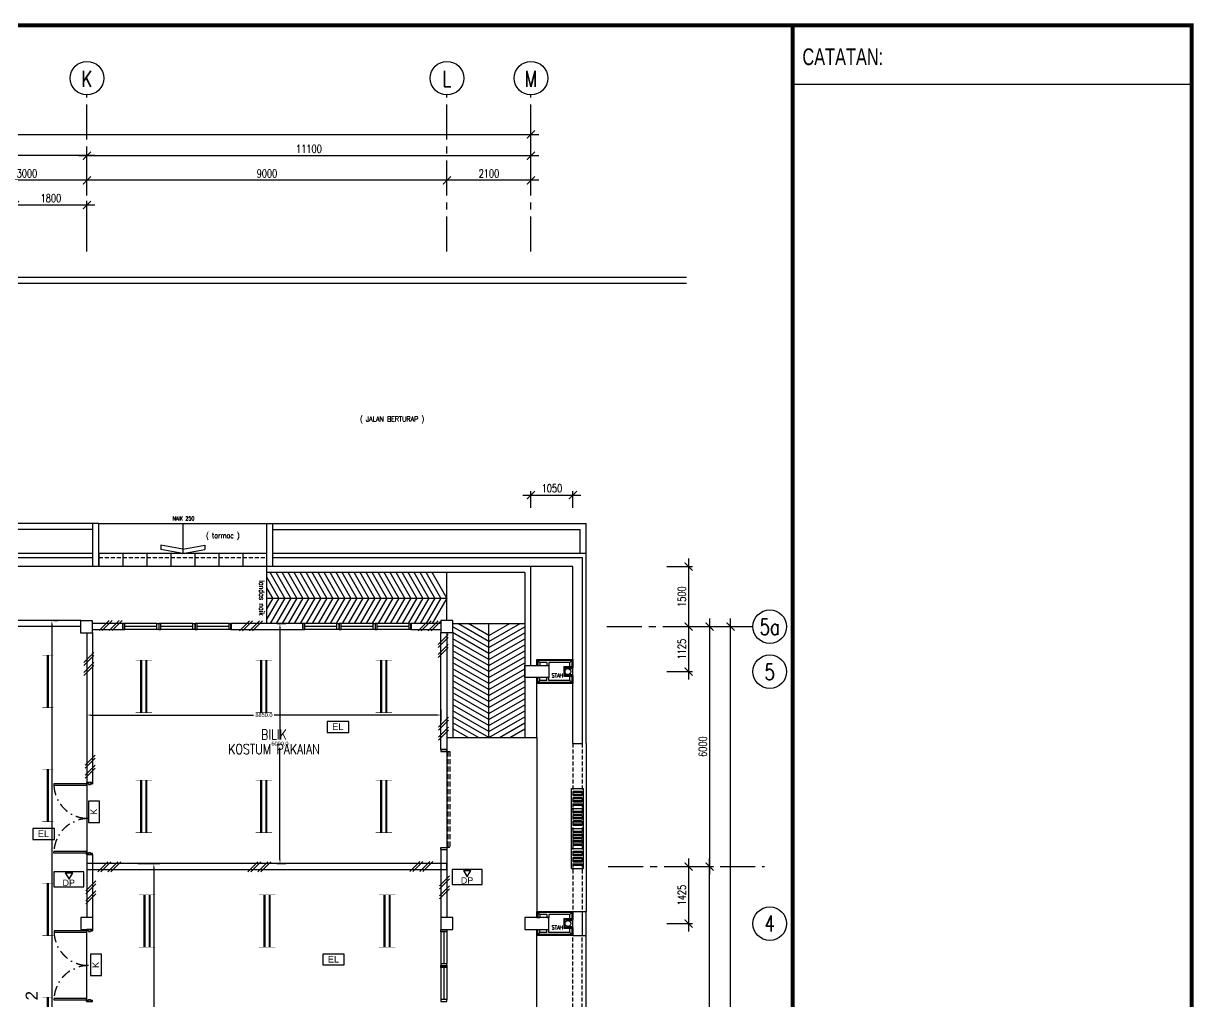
# Model space of a CAD drawing. Header units: inches. Extents: x -46 to 79554, y -41 to 101629.
# Drawn here: x 50251 to 79554, y 31606 to 56059 of the extents above; entities that cross this region are included whole.
import ezdxf
from ezdxf.enums import TextEntityAlignment as Align

# ---------------------------------------------------------------- set-up
doc = ezdxf.new("R2010")
doc.units = ezdxf.units.IN
doc.header["$MEASUREMENT"] = 0
for name, pattern in [('CENTER', [2, 1.25, -0.25, 0.25, -0.25]), ('DASHDOT', [1, 0.5, -0.25, 0, -0.25]), ('DASHED2', [0.375, 0.25, -0.125]), ('HIDDEN', [0.375, 0.25, -0.125])]:
    doc.linetypes.add(name, pattern=pattern)
for name, color, linetype in [('A-ARR', 4, 'Continuous'), ('A-BUBLE', 8, 'Continuous'), ('A-BUBLETEXT', 7, 'Continuous'), ('A-COLUMN', 3, 'Continuous'), ('A-DIM100', 4, 'Continuous'), ('A-DOOR', 9, 'Continuous'), ('A-DRAIN', 9, 'Continuous'), ('A-DROP', 8, 'Continuous'), ('A-FLR SYM', 13, 'Continuous'), ('A-HIDDEN', 8, 'HIDDEN'), ('A-JALAN', 11, 'Continuous'), ('A-NOTE', 2, 'Continuous'), ('A-PANEL', 13, 'Continuous'), ('A-PTILE', 8, 'Continuous'), ('A-RAIL', 2, 'Continuous'), ('A-ROOMSYM', 3, 'Continuous'), ('A-RWDP', 4, 'Continuous'), ('A-STAIR', 2, 'Continuous'), ('A-STAIRH', 8, 'HIDDEN'), ('A-SYM', 8, 'Continuous'), ('A-TXTBOMBA', 7, 'Continuous'), ('A-WALL', 1, 'Continuous'), ('A-WIN', 9, 'Continuous'), ('A-WLH', 7, 'Continuous'), ('AHT_DOOR', 2, 'Continuous'), ('EL LIGHT', 6, 'Continuous'), ('Grid', 8, 'CENTER'), ('K LIGHT', 3, 'Continuous'), ('LAMP', 5, 'Continuous'), ('MEAS', 7, 'Continuous')]:
    doc.layers.add(name, color=color, linetype=linetype)
doc.styles.add('arial', font='arial.ttf')
doc.styles.add('ROMANS', font='romans.shx', dxfattribs={"width": 0.75, "height": 200})
doc.styles.add('SANSSERIF', font='sanss___.ttf', dxfattribs={"width": 0.75})
doc.styles.get("Standard").update_dxf_attribs({"font": 'arial.ttf'})
doc.styles.add('style1', font='romans.shx', dxfattribs={"height": 750})
doc.styles.add('STYLE2', font='romans.shx', dxfattribs={"width": 0.75, "height": 1000})
doc.dimstyles.new('DIM 100', dxfattribs={"dimtxt": 200, "dimasz": 200, "dimexe": 100, "dimexo": 70, "dimgap": 70, "dimtad": 1, "dimtoh": 1, "dimdec": 0, "dimzin": 0, "dimdsep": 46, "dimtxsty": 'ROMANS', "dimblk": 'ARCHTICK', "dimcen": 0.09, "dimdle": 200, "dimclrd": 4, "dimclre": 4, "dimclrt": 2, "dimadec": 0, "dimazin": 0, "dimtfac": 1, "dimtdec": 0, "dimtmove": 1, "dimatfit": 3, "dimfxl": 1, "dimtzin": 0, "dimarcsym": 0})
doc.dimstyles.get("Standard").update_dxf_attribs({"dimtxt": 100, "dimasz": 100, "dimexe": 150, "dimexo": 50, "dimgap": 50, "dimtad": 0, "dimtih": 1, "dimtoh": 1, "dimdec": 1, "dimzin": 0, "dimdsep": 46, "dimtxsty": 'Standard', "dimcen": 0.09, "dimadec": 0, "dimazin": 0, "dimtfac": 1, "dimtdec": 1, "dimtofl": 0, "dimtmove": 0, "dimatfit": 3, "dimfxl": 1, "dimtolj": 1, "dimtzin": 0, "dimarcsym": 0})

# ---------------------------------------------------------------- blocks, each defined once
blk = doc.blocks.new('PC COVER')
for p, q in [((-300, 500), (0, 500)), ((-300, 0), (0, 0))]:
    blk.add_line(p, q)
at = {"layer": 'A-DRAIN', "linetype": 'Continuous', "ltscale": 1000}
for p, q in [((-300, 0), (-300, 500)), ((0, 0), (0, 500))]:
    blk.add_line(p, q, dxfattribs=at)
at = {"layer": 'A-PTILE'}
for p, q in [((-50, 425), (-250, 425)), ((-50, 395), (-250, 395)), ((-50, 345), (-250, 345)), ((-50, 315), (-250, 315)), ((-50, 265), (-250, 265)), ((-50, 235), (-250, 235)), ((-50, 185), (-250, 185)), ((-50, 155), (-250, 155)), ((-50, 105), (-250, 105)), ((-50, 75), (-250, 75))]:
    blk.add_line(p, q, dxfattribs=at)
for centre, start, end in [((-250, 410), 90, 270), ((-250, 330), 90, 270), ((-50, 410), 270, 90), ((-50, 330), 270, 90), ((-250, 250), 90, 270), ((-250, 170), 90, 270), ((-250, 90), 90, 270), ((-50, 250), 270, 90), ((-50, 170), 270, 90), ((-50, 90), 270, 90)]:
    blk.add_arc(centre, 15, start, end, dxfattribs=at)
blk = doc.blocks.new('_ArchTick')
at = {"color": 0, "linetype": 'ByBlock', "const_width": 0.15}
blk.add_lwpolyline([(-0.5, -0.5), (0.5, 0.5)], dxfattribs=at)
blk = doc.blocks.new('*D37')
at = {"layer": 'A-DIM100', "color": 4, "lineweight": -2, "transparency": 16777216}
for p, q in [((48839, 51820), (48839, 52237)), ((51839, 51820), (51839, 52237)), ((52039, 52137), (48639, 52137))]:
    blk.add_line(p, q, dxfattribs=at)
at = {"layer": 'DEFPOINTS', "color": 0, "transparency": 16777216}
for p in [(48839, 52137), (48839, 51750), (51839, 51750)]:
    blk.add_point(p, dxfattribs=at)
at = {"layer": 'A-DIM100', "color": 4, "lineweight": -2, "transparency": 16777216, "xscale": 200, "yscale": 200, "zscale": 200, "rotation": 180}
blk.add_blockref('_ArchTick', (48839, 52137), dxfattribs=at)
at = {"layer": 'A-DIM100', "color": 4, "lineweight": -2, "transparency": 16777216, "xscale": 200, "yscale": 200, "zscale": 200}
blk.add_blockref('_ArchTick', (51839, 52137), dxfattribs=at)
at = {"layer": 'A-DIM100', "color": 2, "transparency": 16777216, "insert": (50339, 52307), "char_height": 200, "attachment_point": 5, "style": 'ROMANS'}
blk.add_mtext('3000', dxfattribs=at)
blk = doc.blocks.new('*D38')
at = {"layer": 'A-DIM100', "color": 4, "lineweight": -2, "transparency": 16777216}
for p, q in [((51839, 51820), (51839, 52237)), ((60839, 51820), (60839, 52237)), ((61039, 52137), (51639, 52137))]:
    blk.add_line(p, q, dxfattribs=at)
at = {"layer": 'DEFPOINTS', "color": 0, "transparency": 16777216}
for p in [(51839, 52137), (51839, 51750), (60839, 51750)]:
    blk.add_point(p, dxfattribs=at)
at = {"layer": 'A-DIM100', "color": 4, "lineweight": -2, "transparency": 16777216, "xscale": 200, "yscale": 200, "zscale": 200, "rotation": 180}
blk.add_blockref('_ArchTick', (51839, 52137), dxfattribs=at)
at = {"layer": 'A-DIM100', "color": 4, "lineweight": -2, "transparency": 16777216, "xscale": 200, "yscale": 200, "zscale": 200}
blk.add_blockref('_ArchTick', (60839, 52137), dxfattribs=at)
at = {"layer": 'A-DIM100', "color": 2, "transparency": 16777216, "insert": (56339, 52307), "char_height": 200, "attachment_point": 5, "style": 'ROMANS'}
blk.add_mtext('9000', dxfattribs=at)
blk = doc.blocks.new('*D39')
at = {"layer": 'A-DIM100', "color": 4, "lineweight": -2, "transparency": 16777216}
for p, q in [((60839, 51820), (60839, 52237)), ((62939, 51820), (62939, 52237)), ((63139, 52137), (60639, 52137))]:
    blk.add_line(p, q, dxfattribs=at)
at = {"layer": 'DEFPOINTS', "color": 0, "transparency": 16777216}
for p in [(60839, 52137), (60839, 51750), (62939, 51750)]:
    blk.add_point(p, dxfattribs=at)
at = {"layer": 'A-DIM100', "color": 4, "lineweight": -2, "transparency": 16777216, "xscale": 200, "yscale": 200, "zscale": 200, "rotation": 180}
blk.add_blockref('_ArchTick', (60839, 52137), dxfattribs=at)
at = {"layer": 'A-DIM100', "color": 4, "lineweight": -2, "transparency": 16777216, "xscale": 200, "yscale": 200, "zscale": 200}
blk.add_blockref('_ArchTick', (62939, 52137), dxfattribs=at)
at = {"layer": 'A-DIM100', "color": 2, "transparency": 16777216, "insert": (61889, 52307), "char_height": 200, "attachment_point": 5, "style": 'ROMANS'}
blk.add_mtext('2100', dxfattribs=at)
blk = doc.blocks.new('*D40')
at = {"layer": 'A-DIM100', "color": 4, "lineweight": -2, "transparency": 16777216}
for p, q in [((6839, 52966), (6839, 53383)), ((62939, 52966), (62939, 53383)), ((6639, 53283), (63139, 53283))]:
    blk.add_line(p, q, dxfattribs=at)
at = {"layer": 'DEFPOINTS', "color": 0, "transparency": 16777216}
for p in [(62939, 53283), (6839, 52896), (62939, 52896)]:
    blk.add_point(p, dxfattribs=at)
at = {"layer": 'A-DIM100', "color": 4, "lineweight": -2, "transparency": 16777216, "xscale": 200, "yscale": 200, "zscale": 200, "rotation": 180}
blk.add_blockref('_ArchTick', (6839, 53283), dxfattribs=at)
at = {"layer": 'A-DIM100', "color": 4, "lineweight": -2, "transparency": 16777216, "xscale": 200, "yscale": 200, "zscale": 200}
blk.add_blockref('_ArchTick', (62939, 53283), dxfattribs=at)
at = {"layer": 'A-DIM100', "color": 2, "transparency": 16777216, "insert": (34889, 53453), "char_height": 200, "attachment_point": 5, "style": 'ROMANS'}
blk.add_mtext('56100', dxfattribs=at)
blk = doc.blocks.new('*D79')
at = {"layer": 'A-DIM100', "color": 4, "lineweight": -2, "transparency": 16777216}
for p, q in [((67929, 16929), (67929, 41179)), ((67383, 40979), (68029, 40979)), ((67383, 17129), (68029, 17129))]:
    blk.add_line(p, q, dxfattribs=at)
at = {"layer": 'DEFPOINTS', "color": 0, "transparency": 16777216}
for p in [(67313, 40979), (67929, 40979), (67313, 17129)]:
    blk.add_point(p, dxfattribs=at)
at = {"layer": 'A-DIM100', "color": 4, "lineweight": -2, "transparency": 16777216, "xscale": 200, "yscale": 200, "zscale": 200}
for p, rotation in [((67929, 40979), 90), ((67929, 17129), 270)]:
    blk.add_blockref('_ArchTick', p, dxfattribs=dict(at, rotation=rotation))
at = {"layer": 'A-DIM100', "color": 2, "transparency": 16777216, "insert": (67759, 29054), "char_height": 200, "attachment_point": 5, "rotation": 90, "style": 'ROMANS'}
blk.add_mtext('23850', dxfattribs=at)
blk = doc.blocks.new('*D80')
at = {"layer": 'A-DIM100', "color": 4, "lineweight": -2, "transparency": 16777216}
for p, q in [((67404, 41179), (67404, 34779)), ((66859, 40979), (67504, 40979)), ((66859, 34979), (67504, 34979))]:
    blk.add_line(p, q, dxfattribs=at)
at = {"layer": 'DEFPOINTS', "color": 0, "transparency": 16777216}
for p in [(66789, 40979), (66789, 34979), (67404, 34979)]:
    blk.add_point(p, dxfattribs=at)
at = {"layer": 'A-DIM100', "color": 4, "lineweight": -2, "transparency": 16777216, "xscale": 200, "yscale": 200, "zscale": 200}
for p, rotation in [((67404, 40979), 90), ((67404, 34979), 270)]:
    blk.add_blockref('_ArchTick', p, dxfattribs=dict(at, rotation=rotation))
at = {"layer": 'A-DIM100', "color": 2, "transparency": 16777216, "insert": (67234, 37979), "char_height": 200, "attachment_point": 5, "rotation": 90, "style": 'ROMANS'}
blk.add_mtext('6000', dxfattribs=at)
blk = doc.blocks.new('*D81')
at = {"layer": 'A-DIM100', "color": 4, "lineweight": -2, "transparency": 16777216}
for p, q in [((67404, 25854), (67404, 35179)), ((66859, 34979), (67504, 34979)), ((66859, 26054), (67504, 26054))]:
    blk.add_line(p, q, dxfattribs=at)
at = {"layer": 'DEFPOINTS', "color": 0, "transparency": 16777216}
for p in [(66789, 34979), (67404, 34979), (66789, 26054)]:
    blk.add_point(p, dxfattribs=at)
at = {"layer": 'A-DIM100', "color": 4, "lineweight": -2, "transparency": 16777216, "xscale": 200, "yscale": 200, "zscale": 200}
for p, rotation in [((67404, 34979), 90), ((67404, 26054), 270)]:
    blk.add_blockref('_ArchTick', p, dxfattribs=dict(at, rotation=rotation))
at = {"layer": 'A-DIM100', "color": 2, "transparency": 16777216, "insert": (67234, 30517), "char_height": 200, "attachment_point": 5, "rotation": 90, "style": 'ROMANS'}
blk.add_mtext('8925', dxfattribs=at)
blk = doc.blocks.new('*D78')
at = {"layer": 'A-DIM100', "color": 4, "lineweight": -2, "transparency": 16777216}
for p, q in [((52039, 52754), (42639, 52754)), ((42839, 52437), (42839, 52854)), ((51839, 52437), (51839, 52854))]:
    blk.add_line(p, q, dxfattribs=at)
at = {"layer": 'DEFPOINTS', "color": 0, "transparency": 16777216}
for p in [(42839, 52754), (42839, 52367), (51839, 52367)]:
    blk.add_point(p, dxfattribs=at)
at = {"layer": 'A-DIM100', "color": 4, "lineweight": -2, "transparency": 16777216, "xscale": 200, "yscale": 200, "zscale": 200, "rotation": 180}
blk.add_blockref('_ArchTick', (42839, 52754), dxfattribs=at)
at = {"layer": 'A-DIM100', "color": 4, "lineweight": -2, "transparency": 16777216, "xscale": 200, "yscale": 200, "zscale": 200}
blk.add_blockref('_ArchTick', (51839, 52754), dxfattribs=at)
at = {"layer": 'A-DIM100', "color": 2, "transparency": 16777216, "insert": (47339, 52924), "char_height": 200, "attachment_point": 5, "style": 'ROMANS'}
blk.add_mtext('9000', dxfattribs=at)
blk = doc.blocks.new('*D65')
at = {"layer": 'A-DIM100', "color": 4, "lineweight": -2, "transparency": 16777216}
for p, q in [((51639, 52754), (63139, 52754)), ((51839, 52437), (51839, 52854)), ((62939, 52437), (62939, 52854))]:
    blk.add_line(p, q, dxfattribs=at)
at = {"layer": 'DEFPOINTS', "color": 0, "transparency": 16777216}
for p in [(62939, 52754), (51839, 52367), (62939, 52367)]:
    blk.add_point(p, dxfattribs=at)
at = {"layer": 'A-DIM100', "color": 4, "lineweight": -2, "transparency": 16777216, "xscale": 200, "yscale": 200, "zscale": 200, "rotation": 180}
blk.add_blockref('_ArchTick', (51839, 52754), dxfattribs=at)
at = {"layer": 'A-DIM100', "color": 4, "lineweight": -2, "transparency": 16777216, "xscale": 200, "yscale": 200, "zscale": 200}
blk.add_blockref('_ArchTick', (62939, 52754), dxfattribs=at)
at = {"layer": 'A-DIM100', "color": 2, "transparency": 16777216, "insert": (57389, 52924), "char_height": 200, "attachment_point": 5, "style": 'ROMANS'}
blk.add_mtext('11100', dxfattribs=at)
blk = doc.blocks.new('*D60')
at = {"layer": 'A-DIM100', "color": 4, "lineweight": -2, "transparency": 16777216}
for p, q in [((50039, 51203), (50039, 51620)), ((51839, 51203), (51839, 51620)), ((49839, 51520), (52039, 51520))]:
    blk.add_line(p, q, dxfattribs=at)
at = {"layer": 'DEFPOINTS', "color": 0, "transparency": 16777216}
for p in [(51839, 51520), (50039, 51133), (51839, 51133)]:
    blk.add_point(p, dxfattribs=at)
at = {"layer": 'A-DIM100', "color": 4, "lineweight": -2, "transparency": 16777216, "xscale": 200, "yscale": 200, "zscale": 200, "rotation": 180}
blk.add_blockref('_ArchTick', (50039, 51520), dxfattribs=at)
at = {"layer": 'A-DIM100', "color": 4, "lineweight": -2, "transparency": 16777216, "xscale": 200, "yscale": 200, "zscale": 200}
blk.add_blockref('_ArchTick', (51839, 51520), dxfattribs=at)
at = {"layer": 'A-DIM100', "color": 2, "transparency": 16777216, "insert": (50939, 51690), "char_height": 200, "attachment_point": 5, "style": 'ROMANS'}
blk.add_mtext('1800', dxfattribs=at)
blk = doc.blocks.new('*D62')
at = {"layer": 'A-DIM100', "color": 4, "lineweight": -2, "transparency": 16777216}
for p, q in [((66880, 41179), (66880, 39654)), ((66334, 40979), (66980, 40979)), ((66334, 39854), (66980, 39854))]:
    blk.add_line(p, q, dxfattribs=at)
at = {"layer": 'DEFPOINTS', "color": 0, "transparency": 16777216}
for p in [(66264, 40979), (66264, 39854), (66880, 39854)]:
    blk.add_point(p, dxfattribs=at)
at = {"layer": 'A-DIM100', "color": 4, "lineweight": -2, "transparency": 16777216, "xscale": 200, "yscale": 200, "zscale": 200}
for p, rotation in [((66880, 40979), 90), ((66880, 39854), 270)]:
    blk.add_blockref('_ArchTick', p, dxfattribs=dict(at, rotation=rotation))
at = {"layer": 'A-DIM100', "color": 2, "transparency": 16777216, "insert": (66710, 40417), "char_height": 200, "attachment_point": 5, "rotation": 90, "style": 'ROMANS'}
blk.add_mtext('1125', dxfattribs=at)
blk = doc.blocks.new('*D63')
at = {"layer": 'A-DIM100', "color": 4, "lineweight": -2, "transparency": 16777216}
for p, q in [((66880, 35179), (66880, 33354)), ((66334, 34979), (66980, 34979)), ((66334, 33554), (66980, 33554))]:
    blk.add_line(p, q, dxfattribs=at)
at = {"layer": 'DEFPOINTS', "color": 0, "transparency": 16777216}
for p in [(66264, 34979), (66264, 33554), (66880, 33554)]:
    blk.add_point(p, dxfattribs=at)
at = {"layer": 'A-DIM100', "color": 4, "lineweight": -2, "transparency": 16777216, "xscale": 200, "yscale": 200, "zscale": 200}
for p, rotation in [((66880, 34979), 90), ((66880, 33554), 270)]:
    blk.add_blockref('_ArchTick', p, dxfattribs=dict(at, rotation=rotation))
at = {"layer": 'A-DIM100', "color": 2, "transparency": 16777216, "insert": (66710, 34267), "char_height": 200, "attachment_point": 5, "rotation": 90, "style": 'ROMANS'}
blk.add_mtext('1425', dxfattribs=at)
blk = doc.blocks.new('*D35')
at = {"layer": 'A-DIM100', "color": 4, "lineweight": -2, "transparency": 16777216}
for p, q in [((66880, 42679), (66880, 40779)), ((66334, 42479), (66980, 42479)), ((66334, 40979), (66980, 40979))]:
    blk.add_line(p, q, dxfattribs=at)
at = {"layer": 'DEFPOINTS', "color": 0, "transparency": 16777216}
for p in [(66264, 42479), (66264, 40979), (66880, 40979)]:
    blk.add_point(p, dxfattribs=at)
at = {"layer": 'A-DIM100', "color": 4, "lineweight": -2, "transparency": 16777216, "xscale": 200, "yscale": 200, "zscale": 200}
for p, rotation in [((66880, 42479), 90), ((66880, 40979), 270)]:
    blk.add_blockref('_ArchTick', p, dxfattribs=dict(at, rotation=rotation))
at = {"layer": 'A-DIM100', "color": 2, "transparency": 16777216, "insert": (66710, 41729), "char_height": 200, "attachment_point": 5, "rotation": 90, "style": 'ROMANS'}
blk.add_mtext('1500', dxfattribs=at)
blk = doc.blocks.new('*D36')
at = {"layer": 'A-DIM100', "color": 4, "lineweight": -2, "transparency": 16777216}
for p, q in [((62739, 44267), (64189, 44267)), ((62939, 43950), (62939, 44367)), ((63989, 43950), (63989, 44367))]:
    blk.add_line(p, q, dxfattribs=at)
at = {"layer": 'DEFPOINTS', "color": 0, "transparency": 16777216}
for p in [(63989, 44267), (62939, 43880), (63989, 43880)]:
    blk.add_point(p, dxfattribs=at)
at = {"layer": 'A-DIM100', "color": 4, "lineweight": -2, "transparency": 16777216, "xscale": 200, "yscale": 200, "zscale": 200, "rotation": 180}
blk.add_blockref('_ArchTick', (62939, 44267), dxfattribs=at)
at = {"layer": 'A-DIM100', "color": 4, "lineweight": -2, "transparency": 16777216, "xscale": 200, "yscale": 200, "zscale": 200}
blk.add_blockref('_ArchTick', (63989, 44267), dxfattribs=at)
at = {"layer": 'A-DIM100', "color": 2, "transparency": 16777216, "insert": (63464, 44437), "char_height": 200, "attachment_point": 5, "style": 'ROMANS'}
blk.add_mtext('1050', dxfattribs=at)
blk = doc.blocks.new('A$C75E66BF6')
at = {"layer": 'A-NOTE', "color": 8, "linetype": 'Continuous', "ltscale": 500}
for p, q in [((75, 825), (25, 875)), ((75, 650), (75, 825)), ((75, 825), (150, 825)), ((75, 650), (150, 650)), ((75, 75), (75, 600)), ((75, 600), (150, 600)), ((150, 875), (150, 825)), ((150, 650), (150, 600)), ((450, 875), (450, 825)), ((525, 825), (450, 825)), ((525, 650), (450, 650)), ((450, 650), (450, 600)), ((525, 600), (450, 600)), ((525, 825), (575, 875)), ((525, 650), (525, 825)), ((525, 75), (525, 600)), ((75, 75), (25, 25)), ((75, 75), (175, 75)), ((425, 75), (525, 75)), ((525, 75), (575, 25))]:
    blk.add_line(p, q, dxfattribs=at)
at = {"layer": 'A-PANEL', "color": 8}
for p, q in [((0, 0), (0, 900)), ((0, 900), (150, 900)), ((150, 900), (150, 875)), ((450, 900), (600, 900)), ((450, 900), (450, 875)), ((600, 900), (600, 0)), ((25, 875), (150, 875)), ((25, 25), (25, 875)), ((575, 875), (450, 875)), ((575, 25), (575, 875)), ((200, 0), (0, 0)), ((175, 25), (25, 25)), ((425, 225), (175, 225)), ((175, 25), (175, 225)), ((400, 200), (200, 200)), ((200, 0), (200, 200)), ((400, 200), (400, 0)), ((600, 0), (400, 0)), ((425, 225), (425, 25)), ((575, 25), (425, 25))]:
    blk.add_line(p, q, dxfattribs=at)
at = {"layer": 'A-RWDP', "color": 8}
blk.add_circle((300, 125), 75, dxfattribs=at)
blk = doc.blocks.new('A$C49831240')
at = {"layer": 'A-WLH', "color": 8}
for p, q in [((250, 575), (0, 325)), ((250, 500), (0, 250)), ((250, 325), (0, 75)), ((250, 250), (0, 0))]:
    blk.add_line(p, q, dxfattribs=at)
blk = doc.blocks.new('A$C52B244CD')
at = {"layer": 'A-WLH', "color": 8}
for p, q in [((0, 0), (250, 250)), ((75, 0), (325, 250)), ((250, 0), (500, 250)), ((325, 0), (575, 250))]:
    blk.add_line(p, q, dxfattribs=at)
blk = doc.blocks.new('A$C04C40081')
at = {"layer": 'A-WIN', "color": 8}
for p, q in [((850, 150), (50, 150)), ((850, 75), (50, 75)), ((850, 0), (50, 0))]:
    blk.add_line(p, q, dxfattribs=at)
at = {"layer": 'A-WIN', "color": 8, "linetype": 'Continuous'}
for points in [[(50, 150), (0, 150), (0, 0), (50, 0)], [(850, 150), (900, 150), (900, 0), (850, 0)]]:
    blk.add_lwpolyline(points, close=True, dxfattribs=at)
blk = doc.blocks.new('A$C13432639')
at = {"layer": 'A-DOOR', "color": 8}
for p, q in [((812, 1765), (0, 1765)), ((0, 1765), (0, 1727)), ((812, 1765), (812, 1727)), ((812, 1727), (0, 1727)), ((812, 73), (0, 73)), ((0, 35), (0, 73)), ((812, 35), (0, 35)), ((812, 35), (812, 73))]:
    blk.add_line(p, q, dxfattribs=at)
at = {"layer": 'A-DOOR', "color": 8, "linetype": 'Continuous'}
for p, q in [((962, 1800), (812, 1800)), ((812, 1800), (812, 1765)), ((812, 1800), (962, 1800)), ((812, 1800), (812, 1800)), ((862, 1765), (812, 1765)), ((862, 1765), (862, 1750)), ((912, 1765), (912, 1750)), ((912, 1765), (962, 1765)), ((962, 1800), (962, 1765)), ((962, 1800), (962, 1800)), ((862, 1750), (912, 1750)), ((812, 0), (812, 35)), ((812, 35), (862, 35)), ((962, 0), (812, 0)), ((812, 0), (962, 0)), ((812, 0), (962, 0)), ((962, 0), (812, 0)), ((812, 0), (962, 0)), ((812, 0), (812, 0)), ((962, 0), (812, 0)), ((812, 0), (962, 0)), ((812, 0), (812, 0)), ((862, 35), (862, 50)), ((862, 50), (912, 50)), ((912, 35), (912, 50)), ((912, 35), (962, 35)), ((962, 0), (962, 35)), ((962, 0), (962, 0)), ((962, 0), (962, 0))]:
    blk.add_line(p, q, dxfattribs=at)
at = {"layer": 'A-DOOR', "color": 8, "linetype": 'DASHDOT', "ltscale": 500}
for centre, start, end in [((864, 1765), 182.5179, 270), ((864, 35), 90, 177.4821)]:
    blk.add_arc(centre, 865, start, end, dxfattribs=at)
blk = doc.blocks.new('*D124')
at = {"layer": 'DEFPOINTS', "color": 0, "transparency": 16777216}
for p in [(53065, 35054), (53065, 26129), (53511, 26129)]:
    blk.add_point(p, dxfattribs=at)
at = {"layer": 'MEAS', "color": 0, "lineweight": -2, "transparency": 16777216}
for p, q in [((53115, 35054), (53661, 35054)), ((53511, 34954), (53511, 30693)), ((53511, 26229), (53511, 30491)), ((53115, 26129), (53661, 26129))]:
    blk.add_line(p, q, dxfattribs=at)
at = {"layer": 'MEAS', "color": 0, "transparency": 16777216}
for points in [[(53495, 34954), (53528, 34954), (53511, 35054)], [(53495, 26229), (53528, 26229), (53511, 26129)]]:
    blk.add_solid(points, dxfattribs=at)
at = {"layer": 'MEAS', "color": 0, "transparency": 16777216, "insert": (53511, 30592), "char_height": 100, "attachment_point": 5}
blk.add_mtext('\\A1;8925.0', dxfattribs=at)
blk = doc.blocks.new('*D126')
at = {"layer": 'DEFPOINTS', "color": 0, "transparency": 16777216}
for p in [(51839, 38954), (60689, 38954), (60689, 38769)]:
    blk.add_point(p, dxfattribs=at)
at = {"layer": 'MEAS', "color": 0, "lineweight": -2, "transparency": 16777216}
for p, q in [((51839, 38904), (51839, 38619)), ((51939, 38769), (56006, 38769)), ((60589, 38769), (56521, 38769)), ((60689, 38904), (60689, 38619))]:
    blk.add_line(p, q, dxfattribs=at)
at = {"layer": 'MEAS', "color": 0, "transparency": 16777216}
for points in [[(51939, 38785), (51939, 38752), (51839, 38769)], [(60589, 38785), (60589, 38752), (60689, 38769)]]:
    blk.add_solid(points, dxfattribs=at)
at = {"layer": 'MEAS', "color": 0, "transparency": 16777216, "insert": (56264, 38769), "char_height": 100, "attachment_point": 5}
blk.add_mtext('\\A1;8850.0', dxfattribs=at)
blk = doc.blocks.new('*D127')
at = {"layer": 'DEFPOINTS', "color": 0, "transparency": 16777216}
for p in [(56533, 41054), (56664, 41054), (56533, 35054)]:
    blk.add_point(p, dxfattribs=at)
at = {"layer": 'MEAS', "color": 0, "lineweight": -2, "transparency": 16777216}
for p, q in [((56583, 41054), (56814, 41054)), ((56664, 40954), (56664, 38155)), ((56664, 35154), (56664, 37953)), ((56583, 35054), (56814, 35054))]:
    blk.add_line(p, q, dxfattribs=at)
at = {"layer": 'MEAS', "color": 0, "transparency": 16777216}
for points in [[(56648, 40954), (56681, 40954), (56664, 41054)], [(56648, 35154), (56681, 35154), (56664, 35054)]]:
    blk.add_solid(points, dxfattribs=at)
at = {"layer": 'MEAS', "color": 0, "transparency": 16777216, "insert": (56664, 38054), "char_height": 100, "attachment_point": 5}
blk.add_mtext('\\A1;6000.0', dxfattribs=at)
blk = doc.blocks.new('*D128')
at = {"layer": 'DEFPOINTS', "color": 0, "transparency": 16777216}
for p in [(50963, 41129), (50963, 41129), (50963, 18051)]:
    blk.add_point(p, dxfattribs=at)
at = {"layer": 'MEAS', "color": 0, "lineweight": -2, "transparency": 16777216}
for p, q in [((50963, 41029), (50963, 29691)), ((51013, 41129), (51113, 41129)), ((50963, 18151), (50963, 29489)), ((51013, 18051), (51113, 18051))]:
    blk.add_line(p, q, dxfattribs=at)
at = {"layer": 'MEAS', "color": 0, "transparency": 16777216}
for points in [[(50946, 41029), (50980, 41029), (50963, 41129)], [(50946, 18151), (50980, 18151), (50963, 18051)]]:
    blk.add_solid(points, dxfattribs=at)
at = {"layer": 'MEAS', "color": 0, "transparency": 16777216, "insert": (50963, 29590), "char_height": 100, "attachment_point": 5}
blk.add_mtext('\\A1;23078.4', dxfattribs=at)
blk = doc.blocks.new('YBC 236')
at = {"layer": 'LAMP'}
for points, const_width in [([(-134682, 193671), (-133371, 193671)], 54.6), ([(-134682, 193808), (-134682, 193533)], 10.9), ([(-133371, 193808), (-133371, 193533)], 10.9), ([(-134682, 193542), (-133371, 193542)], 54.6), ([(-134682, 193679), (-134682, 193404)], 10.9), ([(-133371, 193679), (-133371, 193404)], 10.9)]:
    blk.add_lwpolyline(points, dxfattribs=dict(at, const_width=const_width))
blk = doc.blocks.new('*U218')
at = {"layer": 'LAMP', "rotation": 90}
blk.add_blockref('YBC 236', (193606, 134027, -5), dxfattribs=at)
blk = doc.blocks.new('*U219')
at = {"layer": 'LAMP', "color": 0, "linetype": 'ByBlock', "lineweight": -2, "transparency": 16777216}
for p in [(0, 6000), (3000, 6000), (6000, 6000), (0, 3000), (3000, 3000), (6000, 3000), (0, 0), (3000, 0), (6000, 0)]:
    blk.add_blockref('*U218', p, dxfattribs=at)
blk = doc.blocks.new('*U220')
at = {"layer": 'LAMP', "rotation": 90}
blk.add_blockref('YBC 236', (193606, 134027, -5), dxfattribs=at)
blk = doc.blocks.new('*U221')
at = {"layer": 'LAMP', "color": 0, "linetype": 'ByBlock', "lineweight": -2, "transparency": 16777216}
for p in [(0, 3000), (3000, 3000), (6000, 3000), (0, 0), (3000, 0), (6000, 0)]:
    blk.add_blockref('*U220', p, dxfattribs=at)
blk = doc.blocks.new('YBC136')
at = {"layer": 'LAMP'}
for points, const_width in [([(-135001, 195526), (-135001, 195250)], 10.9), ([(-133690, 195526), (-133690, 195250)], 10.9), ([(-135001, 195388), (-133690, 195388)], 54.6)]:
    blk.add_lwpolyline(points, dxfattribs=dict(at, const_width=const_width))
blk = doc.blocks.new('*U222')
at = {"layer": 'LAMP', "rotation": 270}
blk.add_blockref('YBC136', (-195388, -134346, -5), dxfattribs=at)
blk = doc.blocks.new('*U223')
at = {"layer": 'LAMP', "color": 0, "linetype": 'ByBlock', "lineweight": -2, "transparency": 16777216}
for p in [(0, 19950), (0, 17100), (0, 14250), (0, 11400), (0, 8550), (0, 5700), (0, 2850), (0, 0)]:
    blk.add_blockref('*U222', p, dxfattribs=at)
blk = doc.blocks.new('EMERGENCY LIGHT')
at = {"layer": 'EL LIGHT', "color": 6}
blk.add_lwpolyline([(49518, 4900), (48981, 4900), (48981, 4630), (49518, 4630)], close=True, dxfattribs=at)
at = {"layer": 'EL LIGHT', "color": 6, "style": 'arial'}
blk.add_text('EL', height=164.8, dxfattribs=at).set_placement((49105, 4690))
blk = doc.blocks.new('EXIT LAMP')
at = {"layer": 'K LIGHT', "color": 3}
blk.add_lwpolyline([(54141, 5237), (53605, 5237), (53605, 4967), (54141, 4967)], close=True, dxfattribs=at)
at = {"layer": 'K LIGHT', "color": 3, "style": 'arial'}
blk.add_text('K', height=165, dxfattribs=at).set_placement((53796, 5027))

msp = doc.modelspace()

# ---------------------------------------------------------------- linework, layer by layer
at = {"color": 3}
msp.add_line((69504.09, 54536.92), (79489.99, 54536.92), dxfattribs=at)
at = {"color": 8}
for p, q in [((69504.09, 54536.92), (79489.99, 54536.92)), ((52138.78, 42809.44), (52138.78, 42479.44)), ((52738.78, 42809.44), (52738.78, 42479.44)), ((53338.78, 42809.44), (53338.78, 42479.44)), ((53938.78, 42809.44), (53938.78, 42479.44)), ((54538.78, 42809.44), (54538.78, 42479.44)), ((55138.78, 42809.44), (55138.78, 42479.44)), ((55738.78, 42809.44), (55738.78, 42479.44)), ((56338.78, 42479.44), (56338.78, 42809.44)), ((63988.78, 38054.44), (64218.78, 38054.44)), ((63988.78, 33854.44), (64318.78, 33854.44)), ((63988.78, 33254.44), (64318.78, 33254.44))]:
    msp.add_line(p, q, dxfattribs=at)
at = {"color": 7}
for points in [[(4.09, 56008.6, 100, 100, 0), (79504.09, 56008.6, 100, 100, 0)], [(69481.02, 56008.6, 100, 100, 0), (69481.02, 8.6, 100, 100, 0)], [(79453.44, 56008.6, 100, 100, 0), (79453.44, 8.6, 100, 100, 0)]]:
    msp.add_lwpolyline(points, format="xyseb", dxfattribs=at)
at = {"layer": 'A-ARR', "color": 8}
for p, q in [((54238.78, 43559.44), (54238.78, 42809.44)), ((54238.78, 42911.72), (53688.12, 43011.57)), ((53688.12, 43011.57), (53688.12, 42909.28)), ((54238.78, 42809.44), (53688.12, 42909.28)), ((54238.78, 42911.72), (54789.44, 43011.57)), ((54238.78, 42809.44), (54789.44, 42909.28)), ((54789.44, 43011.57), (54789.44, 42909.28))]:
    msp.add_line(p, q, dxfattribs=at)
at = {"layer": 'A-BUBLE'}
for centre in [(51838.78, 54690.98), (51838.78, 54690.98), (60838.78, 54690.98), (62938.78, 54690.98), (68908.67, 40979.44), (68908.67, 39854.44), (68908.67, 33554.44)]:
    msp.add_circle(centre, 420.02, dxfattribs=at)
at = {"layer": 'A-COLUMN', "color": 8}
for points in [[(51679.6, 40824.87), (51979.6, 40824.87), (51979.6, 41124.87), (51679.6, 41124.87)], [(60687.3, 40829.59), (60987.3, 40829.59), (60987.3, 41129.59), (60687.3, 41129.59)], [(63388.78, 40004.44), (63388.78, 39704.44), (62788.78, 39704.44), (62788.78, 40004.44)], [(51988.78, 35054.42), (51838.78, 35054.42), (51838.78, 34904.42), (51988.78, 34904.42)], [(60838.78, 35054.42), (60688.78, 35054.42), (60688.78, 34904.42), (60838.78, 34904.42)], [(51688.23, 33405.73), (51988.23, 33405.73), (51988.23, 33705.73), (51688.23, 33705.73)], [(60684.72, 33404.33), (60984.72, 33404.33), (60984.72, 33704.33), (60684.72, 33704.33)], [(63388.78, 33404.44), (63388.78, 33704.44), (62788.78, 33704.44), (62788.78, 33404.44)]]:
    msp.add_lwpolyline(points, close=True, dxfattribs=at)
at = {"layer": 'A-DRAIN', "color": 8, "linetype": 'Continuous', "ltscale": 1000}
for p, q in [((52138.78, 43559.44), (56338.78, 43559.44)), ((51988.78, 42809.44), (44668.78, 42809.44)), ((56338.78, 42809.44), (52138.78, 42809.44)), ((64318.78, 42809.44), (56488.78, 42809.44)), ((64318.78, 38054.44), (64318.78, 42809.44)), ((47638.78, 42709.44), (51988.78, 42709.44)), ((56488.78, 42709.44), (64218.78, 42709.44)), ((64218.78, 42709.44), (64218.78, 38054.44)), ((51988.78, 42479.44), (44338.78, 42479.44)), ((56338.78, 42479.44), (52138.78, 42479.44)), ((63988.78, 42479.44), (62938.78, 42479.44)), ((63988.78, 38054.44), (63988.78, 42479.44)), ((64318.78, 38054.44), (64318.78, 33854.44)), ((63988.78, 33254.44), (63988.78, 33854.44)), ((64218.78, 33854.44), (64218.78, 33254.44)), ((64318.78, 33254.44), (64318.78, 33854.44)), ((64318.78, 24854.44), (64318.78, 33254.44))]:
    msp.add_line(p, q, dxfattribs=at)
at = {"layer": 'A-DROP', "color": 8}
for p, q in [((63088.78, 38204.44), (63088.78, 33704.44)), ((60838.78, 37904.44), (60838.78, 35404.44)), ((60838.78, 37854.44), (60838.78, 35454.44)), ((51838.78, 37050.42), (51838.78, 35314.42)), ((51838.78, 31633.44), (51838.78, 33369.44)), ((63088.78, 24704.44), (63088.78, 33404.44))]:
    msp.add_line(p, q, dxfattribs=at)
at = {"layer": 'A-HIDDEN', "color": 8, "linetype": 'HIDDEN', "ltscale": 500}
for p, q in [((60863.78, 37854.44), (60863.78, 35454.44)), ((60863.78, 37854.44), (60913.78, 37854.44)), ((60913.78, 37854.44), (60913.78, 35454.44)), ((60913.78, 35454.44), (60863.78, 35454.44))]:
    msp.add_line(p, q, dxfattribs=at)
at = {"layer": 'A-JALAN', "color": 8}
for p, q in [((66830.34, 49709.44), (47638.78, 49709.44)), ((66830.34, 49559.44), (47788.78, 49559.44)), ((51988.78, 43409.44), (47638.78, 43409.44)), ((52138.78, 43559.44), (47788.78, 43559.44)), ((51988.78, 42479.44), (51988.78, 43559.44)), ((52138.78, 42479.44), (52138.78, 43559.44)), ((56338.78, 43559.44), (64318.78, 43559.44)), ((56338.78, 42479.44), (56338.78, 43559.44)), ((56488.78, 42479.44), (56488.78, 43559.44)), ((56488.78, 43409.44), (64168.78, 43409.44)), ((64168.78, 42809.44), (64168.78, 43409.44)), ((64318.78, 42809.44), (64318.78, 43559.44)), ((52138.78, 42479.44), (51988.78, 42479.44))]:
    msp.add_line(p, q, dxfattribs=at)
at = {"layer": 'A-PTILE', "color": 8}
for p, q in [((56338.78, 41054.44), (56338.78, 42329.44)), ((56638.78, 41691.94), (56338.78, 42211.55)), ((56788.78, 41691.94), (56420.72, 42329.44)), ((56938.78, 41691.94), (56570.72, 42329.44)), ((57088.78, 41691.94), (56720.72, 42329.44)), ((57238.78, 41691.94), (56870.72, 42329.44)), ((57388.78, 41691.94), (57020.72, 42329.44)), ((57538.78, 41691.94), (57170.72, 42329.44)), ((57688.78, 41691.94), (57320.72, 42329.44)), ((57838.78, 41691.94), (57470.72, 42329.44)), ((57988.78, 41691.94), (57620.72, 42329.44)), ((58138.78, 41691.94), (57770.72, 42329.44)), ((58288.78, 41691.94), (57920.72, 42329.44)), ((58438.78, 41691.94), (58070.72, 42329.44)), ((58588.78, 41691.94), (58220.72, 42329.44)), ((58738.78, 41691.94), (58370.72, 42329.44)), ((58888.78, 41691.94), (58520.72, 42329.44)), ((59038.78, 41691.94), (58670.72, 42329.44)), ((59188.78, 41691.94), (58820.72, 42329.44)), ((59338.78, 41691.94), (58970.72, 42329.44)), ((59488.78, 41691.94), (59120.72, 42329.44)), ((59638.78, 41691.94), (59270.72, 42329.44)), ((59788.78, 41691.94), (59420.72, 42329.44)), ((59938.78, 41691.94), (59570.72, 42329.44)), ((60088.78, 41691.94), (59720.72, 42329.44)), ((60238.78, 41691.94), (59870.72, 42329.44)), ((60388.78, 41691.94), (60020.72, 42329.44)), ((60538.78, 41691.94), (60170.72, 42329.44)), ((60688.78, 41691.94), (60320.72, 42329.44)), ((60838.78, 41691.94), (60470.72, 42329.44)), ((60838.78, 41129.44), (60838.78, 42329.44)), ((56488.78, 41691.94), (56338.78, 41951.74)), ((56338.78, 41691.94), (60838.78, 41691.94)), ((56638.78, 41691.94), (56338.78, 41172.32)), ((56488.78, 41691.94), (56338.78, 41432.13)), ((56788.78, 41691.94), (56420.72, 41054.44)), ((56938.78, 41691.94), (56570.72, 41054.44)), ((57088.78, 41691.94), (56720.72, 41054.44)), ((57238.78, 41691.94), (56870.72, 41054.44)), ((57388.78, 41691.94), (57020.72, 41054.44)), ((57538.78, 41691.94), (57170.72, 41054.44)), ((57688.78, 41691.94), (57320.72, 41054.44)), ((57838.78, 41691.94), (57470.72, 41054.44)), ((57988.78, 41691.94), (57620.72, 41054.44)), ((58138.78, 41691.94), (57770.72, 41054.44)), ((58288.78, 41691.94), (57920.72, 41054.44)), ((58438.78, 41691.94), (58070.72, 41054.44)), ((58588.78, 41691.94), (58220.72, 41054.44)), ((58738.78, 41691.94), (58370.72, 41054.44)), ((58888.78, 41691.94), (58520.72, 41054.44)), ((59038.78, 41691.94), (58670.72, 41054.44)), ((59188.78, 41691.94), (58820.72, 41054.44)), ((59338.78, 41691.94), (58970.72, 41054.44)), ((59488.78, 41691.94), (59120.72, 41054.44)), ((59638.78, 41691.94), (59270.72, 41054.44)), ((59788.78, 41691.94), (59420.72, 41054.44)), ((59938.78, 41691.94), (59570.72, 41054.44)), ((60088.78, 41691.94), (59720.72, 41054.44)), ((60238.78, 41691.94), (59870.72, 41054.44)), ((60388.78, 41691.94), (60020.72, 41054.44)), ((60538.78, 41691.94), (60170.72, 41054.44)), ((60688.78, 41691.94), (60320.72, 41054.44)), ((60838.78, 41691.94), (60470.72, 41054.44)), ((60988.78, 41054.44), (62788.78, 41054.44)), ((61888.78, 40604.44), (61109.36, 41054.44)), ((61888.78, 40754.44), (61369.17, 41054.44)), ((61888.78, 38204.44), (61888.78, 41054.44)), ((61888.78, 40604.44), (62668.2, 41054.44)), ((61888.78, 40754.44), (62408.4, 41054.44)), ((61888.78, 40304.44), (60979.45, 40829.44)), ((61888.78, 40454.44), (60988.78, 40974.05)), ((60988.78, 40829.44), (60988.78, 38204.44)), ((61888.78, 40454.44), (62788.78, 40974.05)), ((61888.78, 40304.44), (62788.78, 40824.05)), ((61888.78, 40154.44), (60988.78, 40674.05)), ((61888.78, 40004.44), (60988.78, 40524.05)), ((61888.78, 40154.44), (62788.78, 40674.05)), ((61888.78, 40004.44), (62788.78, 40524.05)), ((61888.78, 39854.44), (60988.78, 40374.05)), ((61888.78, 39704.44), (60988.78, 40224.05)), ((61888.78, 39854.44), (62788.78, 40374.05)), ((61888.78, 39704.44), (62788.78, 40224.05)), ((61888.78, 39554.44), (60988.78, 40074.05)), ((61888.78, 39404.44), (60988.78, 39924.05)), ((61888.78, 39554.44), (62788.78, 40074.05)), ((61888.78, 39404.44), (62788.78, 39924.05)), ((61888.78, 39254.44), (60988.78, 39774.05)), ((61888.78, 39104.44), (60988.78, 39624.05)), ((61888.78, 39254.44), (62788.78, 39774.05)), ((61888.78, 39104.44), (62788.78, 39624.05)), ((61888.78, 38954.44), (60988.78, 39474.05)), ((61888.78, 38804.44), (60988.78, 39324.05)), ((61888.78, 38954.44), (62788.78, 39474.05)), ((61888.78, 38804.44), (62788.78, 39324.05)), ((61888.78, 38654.44), (60988.78, 39174.05)), ((61888.78, 38504.44), (60988.78, 39024.05)), ((61888.78, 38654.44), (62788.78, 39174.05)), ((61888.78, 38504.44), (62788.78, 39024.05)), ((61888.78, 38354.44), (60988.78, 38874.05)), ((61888.78, 38204.44), (60988.78, 38724.05)), ((61888.78, 38354.44), (62788.78, 38874.05)), ((61888.78, 38204.44), (62788.78, 38724.05)), ((61628.97, 38204.44), (60988.78, 38574.05)), ((61369.17, 38204.44), (60988.78, 38424.05)), ((62148.59, 38204.44), (62788.78, 38574.05)), ((62408.4, 38204.44), (62788.78, 38424.05))]:
    msp.add_line(p, q, dxfattribs=at)
at = {"layer": 'A-RAIL', "color": 8}
for p, q in [((62938.78, 42479.44), (56338.78, 42479.44)), ((56338.78, 42329.44), (56338.78, 42479.44)), ((62788.78, 42329.44), (56338.78, 42329.44)), ((62788.78, 42329.44), (62788.78, 38204.44)), ((62938.78, 40004.44), (62938.78, 42479.44)), ((63088.78, 38204.44), (63088.78, 39704.44))]:
    msp.add_line(p, q, dxfattribs=at)
at = {"layer": 'A-RWDP', "color": 8, "linetype": 'HIDDEN', "ltscale": 400}
for p, q in [((63863.78, 39929.44), (63988.78, 39929.44)), ((63863.78, 39779.44), (63988.78, 39779.44)), ((63863.78, 33629.44), (63988.78, 33629.44)), ((63863.78, 33479.44), (63988.78, 33479.44))]:
    msp.add_line(p, q, dxfattribs=at)
at = {"layer": 'A-STAIR', "color": 8}
for p, q in [((51688.78, 41129.44), (47938.78, 41129.44)), ((51688.78, 40979.44), (47938.78, 40979.44)), ((60838.78, 38204.44), (63088.78, 38204.44))]:
    msp.add_line(p, q, dxfattribs=at)
at = {"layer": 'A-STAIRH', "color": 8, "linetype": 'DASHED2', "ltscale": 400}
for p, q in [((52138.78, 42709.44), (56338.78, 42709.44)), ((63988.78, 38054.44), (63988.78, 33854.44)), ((64218.78, 38054.44), (64218.78, 33854.44)), ((63988.78, 24854.44), (63988.78, 33254.44)), ((64218.78, 24854.44), (64218.78, 33254.44))]:
    msp.add_line(p, q, dxfattribs=at)
at = {"layer": 'A-TXTBOMBA', "color": 8}
for p, q in [((61251.48, 34885.58), (61347.21, 34722.48)), ((61251.48, 34885.58), (61439.82, 34885.58)), ((61347.21, 34722.48), (61439.82, 34885.58)), ((51295.06, 34826.93), (51390.79, 34663.83)), ((51295.06, 34826.93), (51483.4, 34826.93)), ((51390.79, 34663.83), (51483.4, 34826.93))]:
    msp.add_line(p, q, dxfattribs=at)
for points in [[(61720.65, 34911.26), (60970.65, 34911.26), (60970.65, 34533.38), (61720.65, 34533.38)], [(51764.23, 34852.6), (51014.23, 34852.6), (51014.23, 34474.73), (51764.23, 34474.73)]]:
    msp.add_lwpolyline(points, close=True, dxfattribs=at)
at = {"layer": 'A-WALL', "color": 8}
for p, q in [((52738.78, 41054.44), (51988.78, 41054.44)), ((52738.78, 40904.44), (52738.78, 41054.44)), ((57238.78, 41054.44), (55438.78, 41054.44)), ((55438.78, 40904.44), (55438.78, 41054.44)), ((57238.78, 40904.44), (57238.78, 41054.44)), ((60688.78, 41054.44), (59938.78, 41054.44)), ((59938.78, 40904.44), (59938.78, 41054.44)), ((51838.78, 40829.44), (51838.78, 37079.42)), ((51988.78, 40904.44), (52738.78, 40904.44)), ((51988.78, 37079.42), (51988.78, 40829.44)), ((55438.78, 40904.44), (57238.78, 40904.44)), ((59938.78, 40904.44), (60688.78, 40904.44)), ((60688.78, 37904.44), (60688.78, 40829.44)), ((60838.78, 40829.44), (60838.78, 37904.44)), ((51838.78, 35279.42), (51838.78, 33704.44)), ((51988.78, 35054.42), (51988.78, 35279.42)), ((60688.78, 35404.44), (60688.78, 35054.42)), ((60838.78, 35404.44), (60838.78, 33704.44)), ((60688.78, 35054.42), (51988.78, 35054.42)), ((51988.78, 33704.44), (51988.78, 34904.42)), ((51988.78, 34904.42), (60688.78, 34904.42)), ((60688.78, 34904.42), (60688.78, 33704.44))]:
    msp.add_line(p, q, dxfattribs=at)
at = {"layer": 'A-WLH', "color": 8}
for p, q in [((52140.33, 40884.71), (52390.33, 41134.71)), ((52215.33, 40884.71), (52465.33, 41134.71)), ((52390.33, 40884.71), (52640.33, 41134.71)), ((52465.33, 40884.71), (52715.33, 41134.71)), ((55654.13, 40874.54), (55904.13, 41124.54)), ((55729.13, 40874.54), (55979.13, 41124.54)), ((55904.13, 40874.54), (56154.13, 41124.54)), ((55979.13, 40874.54), (56229.13, 41124.54)), ((60117.84, 40876.3), (60367.84, 41126.3)), ((60192.84, 40876.3), (60442.84, 41126.3)), ((60367.84, 40876.3), (60617.84, 41126.3)), ((60442.84, 40876.3), (60692.84, 41126.3))]:
    msp.add_line(p, q, dxfattribs=at)
at = {"layer": 'AHT_DOOR', "color": 8}
for p, q in [((60838.78, 37904.44), (60688.78, 37904.44)), ((60688.78, 37904.44), (60838.78, 37904.44)), ((60688.78, 35404.44), (60838.78, 35404.44))]:
    msp.add_line(p, q, dxfattribs=at)
for points in [[(60688.78, 37904.44), (60688.78, 37854.44), (60838.78, 37854.44), (60838.78, 37904.44)], [(60688.78, 35404.44), (60688.78, 35454.44), (60838.78, 35454.44), (60838.78, 35404.44)]]:
    msp.add_lwpolyline(points, dxfattribs=at)
at = {"layer": 'Grid', "ltscale": 700}
for p, q in [((51838.78, 50354.86), (51838.78, 54270.96)), ((60838.78, 50354.86), (60838.78, 54270.96)), ((62938.78, 50354.86), (62938.78, 54270.96))]:
    msp.add_line(p, q, dxfattribs=at)
at = {"layer": 'Grid', "color": 8, "ltscale": 700}
for p, q in [((64835.02, 40979.44), (68488.65, 40979.44)), ((64869.89, 34979.44), (68780.36, 34979.44))]:
    msp.add_line(p, q, dxfattribs=at)

# ---------------------------------------------------------------- block references
at = {"layer": 'A-ARR', "color": 8, "rotation": 90}
for p in [(63985.73, 39555.53), (63987.39, 33256.94)]:
    msp.add_blockref('A$C75E66BF6', p, dxfattribs=at)
at = {"layer": 'A-ARR', "color": 8}
for p in [(64253.78, 36436.09), (64253.78, 35936.09), (64253.78, 35436.09)]:
    msp.add_blockref('PC COVER', p, dxfattribs=at)
at = {"layer": 'A-ARR'}
msp.add_blockref('PC COVER', (64253.78, 34936.09), dxfattribs=at)
at = {"layer": 'A-DOOR', "color": 8}
for p in [(51012.49, 35282.47), (51016.32, 31607.31)]:
    msp.add_blockref('A$C13432639', p, dxfattribs=at)
at = {"layer": 'A-WIN', "color": 8}
for p in [(52735.81, 40909.2), (53638.69, 40909.87), (54542.17, 40910.12), (57235.19, 40905.11), (58140.77, 40908.32), (59042.29, 40908.05)]:
    msp.add_blockref('A$C04C40081', p, dxfattribs=at)
at = {"layer": 'A-WIN', "color": 8, "rotation": 90}
for p in [(60835.93, 32499.65), (60835.44, 31603.47)]:
    msp.add_blockref('A$C04C40081', p, dxfattribs=at)
at = {"layer": 'A-WLH', "color": 8}
for name, p in [('A$C49831240', (60622.32, 40205.5)), ('A$C49831240', (51760.29, 39756.04)), ('A$C49831240', (60625.5, 38143.1)), ('A$C49831240', (51796.33, 37188.56)), ('A$C52B244CD', (52107.39, 34848.8)), ('A$C52B244CD', (55859.04, 34852.11)), ('A$C52B244CD', (59913.85, 34855.31)), ('A$C49831240', (51808.35, 34047.71)), ('A$C49831240', (60655.45, 34176.84))]:
    msp.add_blockref(name, p, dxfattribs=at)
at = {"layer": 'LAMP', "color": 0}
for name, p in [('*U223', (50863.34, 19659.4, -54.6)), ('*U221', (53259.16, 36483.23, 5.46)), ('EMERGENCY LIGHT', (8865.54, 33705.88)), ('EMERGENCY LIGHT', (1506.33, 31030.95)), ('*U219', (53344.6, 27620.04, -16.38)), ('EMERGENCY LIGHT', (8755.46, 27891.47))]:
    msp.add_blockref(name, p, dxfattribs=at)
at = {"layer": 'LAMP', "color": 0, "rotation": 90}
for p in [(57118.62, -17523.34), (57166.3, -21350.78)]:
    msp.add_blockref('EXIT LAMP', p, dxfattribs=at)

# ---------------------------------------------------------------- texts
at = {"color": 7, "style": 'SANSSERIF', "width": 0.7}
msp.add_text('CATATAN:', height=417.606, dxfattribs=at).set_placement((69725.75, 55016.54))
at = {"layer": 'A-BUBLETEXT', "color": 3, "style": 'STYLE2', "width": 0.75}
for s, p in [('K', (51838.78, 54470.75)), ('L', (60838.78, 54470.75)), ('M', (62938.78, 54470.75)), ('5a', (68908.67, 40770.44)), ('5', (68908.67, 39645.44)), ('4', (68908.67, 33360.42))]:
    msp.add_text(s, height=400, dxfattribs=at).set_placement(p, align=Align.CENTER)
at = {"layer": 'A-FLR SYM', "color": 8, "style": 'ROMANS', "width": 0.75}
for s, p in [('( JALAN BERTURAP )', (58665.88, 46105.05)), ('( tarmac )', (54815.86, 43192.2))]:
    msp.add_text(s, height=131.25, dxfattribs=at).set_placement(p)
msp.add_text('landas naik', height=131.25, rotation=270, dxfattribs=at).set_placement((56146.24, 42138.06))
at = {"layer": 'A-NOTE', "color": 8, "linetype": 'Continuous', "ltscale": 500, "style": 'ROMANS', "width": 0.75}
msp.add_text('NAIK 250', height=100, dxfattribs=at).set_placement((53981.62, 43634.56))
at = {"layer": 'A-ROOMSYM', "color": 8, "style": 'style1', "width": 0.8}
for s, p in [('BILIK', (56514.28, 38155.38)), ('KOSTUM PAKAIAN', (56514.28, 37792.35))]:
    msp.add_text(s, height=250, dxfattribs=at).set_placement(p, align=Align.CENTER)
at = {"layer": 'A-SYM', "color": 8, "linetype": 'HIDDEN', "ltscale": 500, "style": 'ROMANS', "width": 0.75}
for p in [(63455.41, 39709.24), (63455.41, 33409.24)]:
    msp.add_text('STAH', height=100, dxfattribs=at).set_placement(p)
at = {"layer": 'A-TXTBOMBA', "color": 8, "style": 'arial'}
for p in [(51229.04, 34494.68), (61185.46, 34553.34)]:
    msp.add_text('DP', height=160, dxfattribs=at).set_placement(p)
at = {"layer": 'MEAS', "insert": (50305.77, 31635.63), "char_height": 301.79, "attachment_point": 1, "rotation": 90}
msp.add_mtext_dynamic_manual_height_columns('2', width=213.8875, gutter_width=1508.96, heights=[106.86], dxfattribs=at)

# ---------------------------------------------------------------- dimensions: what is measured, and where the dimension line sits
at = {"layer": 'A-DIM100'}
for base, p1, p2, picture, middle in [((62938.78, 53282.72), (6838.78, 52895.65), (62938.78, 52895.65), '*D40', (34888.78, 53452.72)), ((62938.78, 52753.99), (51838.78, 52366.91), (62938.78, 52366.91), '*D65', (57388.78, 52923.99)), ((51838.78, 51519.69), (50038.78, 51132.61), (51838.78, 51132.61), '*D60', (50938.78, 51689.69)), ((63988.78, 44267.44), (62938.78, 43880.36), (63988.78, 43880.36), '*D36', (63463.78, 44437.44))]:
    dim = msp.add_linear_dim(base=base, p1=p1, p2=p2, dimstyle='DIM 100', dxfattribs=at)
    dim.commit()
    dim.dimension.update_dxf_attribs({"geometry": picture, "text_midpoint": middle})
for base, p1, p2, angle, picture, middle in [((42838.78, 52753.99), (51838.78, 52366.91), (42838.78, 52366.91), 180, '*D78', (47338.78, 52923.99)), ((48838.78, 52136.84), (51838.78, 51749.76), (48838.78, 51749.76), 180, '*D37', (50338.78, 52306.84)), ((51838.78, 52136.84), (60838.78, 51749.76), (51838.78, 51749.76), 180, '*D38', (56338.78, 52306.84)), ((60838.78, 52136.84), (62938.78, 51749.76), (60838.78, 51749.76), 180, '*D39', (61888.78, 52306.84)), ((66880.15, 40979.44), (66264.48, 42479.44), (66264.48, 40979.44), 90, '*D35', (66710.15, 41729.44)), ((66880.15, 39854.44), (66264.48, 40979.44), (66264.48, 39854.44), 90, '*D62', (66710.15, 40416.94)), ((67404.41, 34979.44), (66788.75, 40979.44), (66788.75, 34979.44), 90, '*D80', (67234.41, 37979.44)), ((67928.67, 40979.44), (67313.01, 17129.44), (67313.01, 40979.44), 270, '*D79', (67758.67, 29054.44)), ((66880.15, 33554.44), (66264.48, 34979.44), (66264.48, 33554.44), 90, '*D63', (66710.15, 34266.94)), ((67404.41, 34979.44), (66788.75, 26054.42), (66788.75, 34979.44), 270, '*D81', (67234.41, 30516.93))]:
    dim = msp.add_linear_dim(base=base, p1=p1, p2=p2, angle=angle, dimstyle='DIM 100', dxfattribs=at)
    dim.commit()
    dim.dimension.update_dxf_attribs({"geometry": picture, "text_midpoint": middle})
at = {"layer": 'MEAS'}
for base, p1, p2, picture, middle in [((50962.94, 41129.44), (50962.94, 18051.07), (50962.94, 41129.44), '*D128', (50962.94, 29590.25)), ((56664.24, 41054.44), (56532.8, 35054.42), (56532.8, 41054.44), '*D127', (56664.24, 38054.43)), ((53511.45, 26129.42), (53064.83, 35054.42), (53064.83, 26129.42), '*D124', (53511.45, 30591.92))]:
    dim = msp.add_linear_dim(base=base, p1=p1, p2=p2, angle=90, dimstyle='Standard', dxfattribs=at)
    dim.commit()
    dim.dimension.update_dxf_attribs({"geometry": picture, "text_midpoint": middle})
dim = msp.add_linear_dim(base=(60688.78, 38768.61), p1=(51838.78, 38954.43), p2=(60688.78, 38954.43), dimstyle='Standard', dxfattribs=at)
dim.commit()
dim.dimension.update_dxf_attribs({"geometry": '*D126', "text_midpoint": (56263.78, 38768.61)})

doc.saveas('drawing.dxf')
